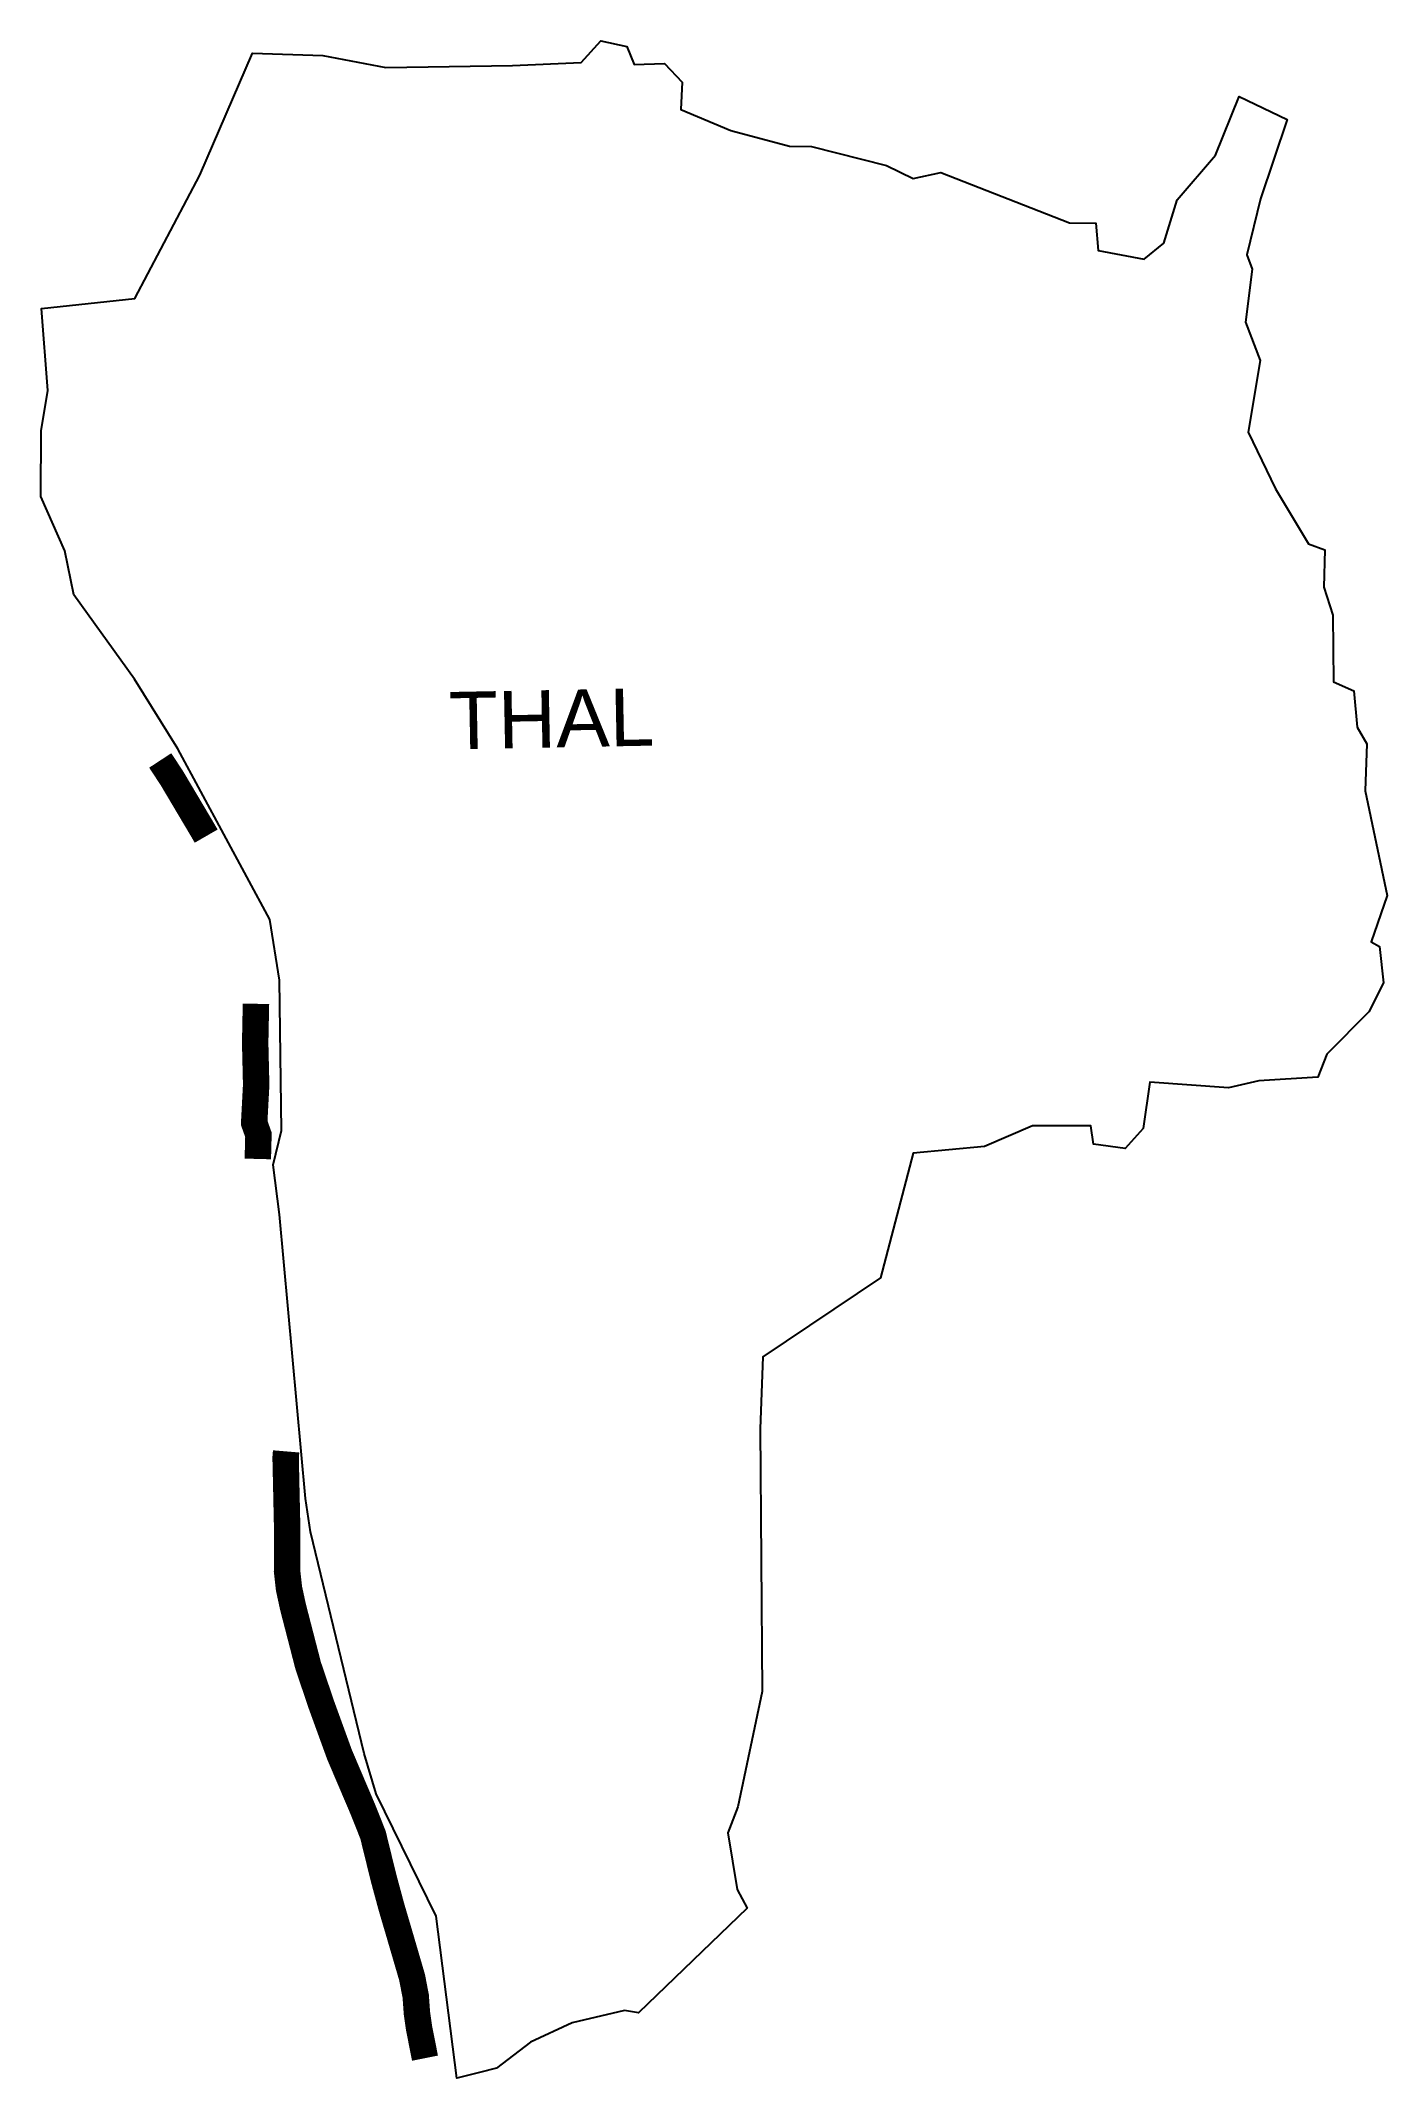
# Model space of a CAD drawing. Header units: metres. Extents: x 273943 to 276491, y 2065632 to 2069486.
import ezdxf

# ---------------------------------------------------------------- set-up
doc = ezdxf.new("R2010")
doc.units = ezdxf.units.M
for name, color, linetype in [('ARTIFICIALLY PROTECTED', 10, 'Continuous'), ('village', 3, 'Continuous'), ('VILLAGE NAME', 250, 'Continuous')]:
    doc.layers.add(name, color=color, linetype=linetype)
doc.styles.get("Standard").update_dxf_attribs({"font": 'simplex.shx'})

msp = doc.modelspace()

# ---------------------------------------------------------------- linework, layer by layer
at = {"layer": 'ARTIFICIALLY PROTECTED', "const_width": 50, "flags": 128}
for points in [[(274169.5, 2068124.7), (274191.9, 2068090.5), (274249.3, 2067993.8), (274256.4, 2067981.5)], [(274407.7, 2066817.5), (274406.7, 2066805.6), (274409.8, 2066665.6), (274409.4, 2066591.6), (274413.1, 2066558.1), (274420.7, 2066523), (274449.4, 2066412), (274474.7, 2066337.3), (274508.6, 2066244.1), (274553.5, 2066138.7), (274572, 2066092), (274583.5, 2066045.2), (274592.7, 2066008), (274607, 2065955.2), (274624.1, 2065897.1), (274646, 2065822.3), (274652.8, 2065786.9), (274655.1, 2065754.7), (274659.2, 2065726.1), (274670.4, 2065669.6)]]:
    msp.add_lwpolyline(points, dxfattribs=at)
at = {"layer": 'ARTIFICIALLY PROTECTED', "flags": 128}
msp.add_lwpolyline([(274350.6, 2067664.3, 50, 50, 0), (274349.1, 2067590.4, 50, 50, 0), (274351, 2067510.8, 50, 50, 0), (274347.2, 2067439.1, 50, 50, 0), (274355.3, 2067416.4, 50, 50, 0), (274354.1, 2067370.8, 0, 0, 0)], format="xyseb", dxfattribs=at)
at = {"layer": 'village', "flags": 128}
msp.add_lwpolyline([(275401.8, 2069285.9), (275543.3, 2069250.2)], dxfattribs=at)
at = {"layer": 'village'}
for points in [[(276490.8, 2067869.5, 0), (276460.2, 2067781.6, 0), (276476, 2067772.6, 0), (276483.8, 2067703.8, 0), (276455.8, 2067649.2, 0), (276376.5, 2067568.9, 0), (276359.5, 2067525.4, 0), (276247.7, 2067518.7, 0), (276190.7, 2067505.5, 0), (276041.9, 2067516.1, 0), (276028.9, 2067428.4, 0), (275995, 2067390.5, 0), (275935.1, 2067398.8, 0), (275930.1, 2067433.4, 0), (275819.6, 2067433.4, 0), (275728.6, 2067394.3, 0), (275594, 2067381.8, 0), (275532, 2067145.6, 0), (275309.6, 2066996.2, 0), (275304.5, 2066860.1, 0), (275308.4, 2066363.3, 0), (275261.9, 2066145.4, 0), (275243.5, 2066095.6, 0), (275261, 2065988.9, 0), (275279.7, 2065953.7, 0), (275074.3, 2065755.5, 0), (275047.7, 2065759.8, 0), (274949.1, 2065736.5, 0), (274870.1, 2065700.1, 0), (274805.6, 2065651, 0), (274773.2, 2065642.7, 0), (274730.4, 2065631.6, 0), (274691.2, 2065938.3, 0), (274577.7, 2066169.5, 0), (274555.4, 2066246.2, 0), (274454, 2066665.5, 0), (274444.1, 2066728.6, 0), (274395, 2067265.8, 0), (274383.3, 2067359.5, 0), (274399, 2067424.8, 0), (274395.1, 2067709.1, 0), (274376.6, 2067823.8, 0), (274202.8, 2068146.4, 0), (274120.5, 2068278.5, 0), (274006.3, 2068437.9, 0), (273989.1, 2068521.2, 0), (273943.5, 2068623.9, 0), (273944, 2068748.5, 0), (273956.6, 2068824.3, 0), (273944.8, 2068979.9, 0), (274121.4, 2068998.7, 0), (274244.3, 2069232.2, 0), (274344.3, 2069462.6, 0), (274476.8, 2069458.1, 0), (274596, 2069435.5, 0), (274835.8, 2069439.4, 0), (274965.6, 2069444.9, 0), (275003, 2069486.2, 0), (275052.5, 2069475.6, 0), (275065.9, 2069441.2, 0), (275123.7, 2069443.1, 0), (275157.2, 2069408, 0), (275154.5, 2069355.9, 0), (275249.1, 2069316.2, 0), (275359.7, 2069287, 0), (275401.8, 2069285.9, 0)], [(275543.3, 2069250.2, 0), (275593.9, 2069225.4, 0), (275646, 2069236.9, 0), (275889.6, 2069142, 0), (275939.6, 2069141.4, 0), (275943.8, 2069089.6, 0), (276030.7, 2069073.1, 0), (276068, 2069103.3, 0), (276093.6, 2069185.1, 0), (276165.8, 2069269.9, 0), (276210.6, 2069380.5, 0), (276301.2, 2069337, 0), (276250.9, 2069187, 0), (276225.4, 2069081, 0), (276235.3, 2069054.1, 0), (276222.5, 2068954, 0), (276250.1, 2068881.6, 0), (276227.9, 2068745.8, 0), (276279.6, 2068638.7, 0), (276341.7, 2068534.2, 0), (276372.8, 2068523.4, 0), (276370.5, 2068452.7, 0), (276388, 2068399.7, 0), (276388.8, 2068273.3, 0), (276427.7, 2068256.1, 0), (276433.8, 2068187.8, 0), (276452, 2068156.4, 0), (276448.8, 2068066.9, 0), (276490.8, 2067869.5, 0)]]:
    msp.add_polyline3d(points, dxfattribs=at)

# ---------------------------------------------------------------- texts
at = {"layer": 'VILLAGE NAME', "insert": (274714.6, 2068254.1), "char_height": 108.748, "attachment_point": 1, "rotation": 1.1028}
msp.add_mtext_dynamic_manual_height_columns('{\\fArial|b0|i0|c0|p34;THAL}', width=726.929, gutter_width=543.7, heights=[0], dxfattribs=at)

doc.saveas('drawing.dxf')
